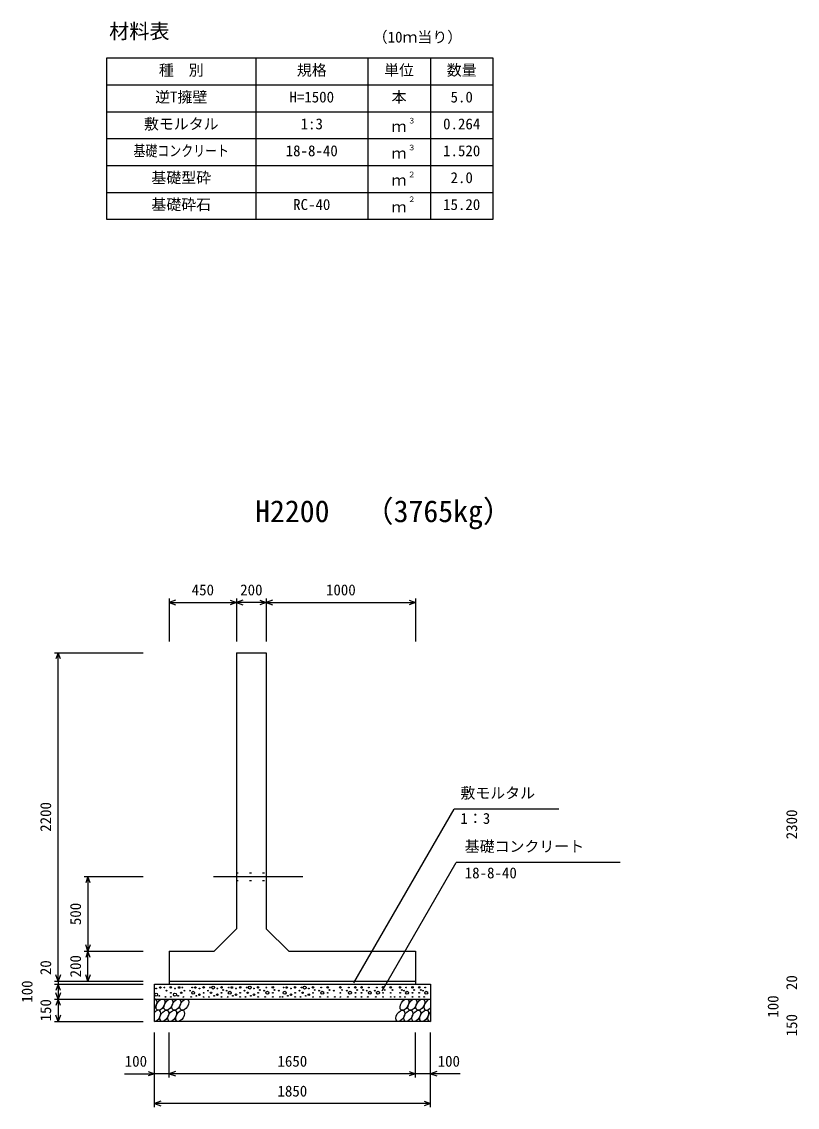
# Model space of a CAD drawing. Units: millimetres, scale not verified. Extents: x -42000 to 42000, y -14850 to 14850.
# Drawn here: x 29244 to 34443, y -526 to 6745 of the extents above; entities that cross this region are included whole.
import ezdxf
from ezdxf.enums import TextEntityAlignment as Align

# ---------------------------------------------------------------- set-up
doc = ezdxf.new("R2010")
doc.units = ezdxf.units.MM
doc.header["$LTSCALE"] = 50
doc.linetypes.add('DOTTED', pattern=[1.75, 0.25, -1.5])
doc.linetypes.add('LONG_DASHED_DOTTED', pattern=[15.25, 12, -1.5, 0.25, -1.5])
for name, color, linetype, lineweight in [('0-0_CENTER', 7, 'LONG_DASHED_DOTTED', 25), ('0-1_DIM', 7, 'Continuous', 25), ('0-3_HATCH', 6, 'Continuous', 25), ('0-4_HYO', 3, 'Continuous', 25), ('0-5_HYO2', 4, 'Continuous', 25), ('0-6_OUTLINE', 1, 'Continuous', 25), ('0-7_OUTLINE2', 4, 'DOTTED', 25), ('0-8_TXT', 7, 'Continuous', 25)]:
    doc.layers.add(name, color=color, linetype=linetype, lineweight=lineweight)
doc.styles.add('ＭＳ ゴシック', font='')
doc.styles.get('ＭＳ ゴシック').set_extended_font_data('MS Gothic')

msp = doc.modelspace()

# ---------------------------------------------------------------- linework, layer by layer
at = {"layer": '0-0_CENTER'}
msp.add_line((30529.23, 1018.77), (31164.23, 1018.77), dxfattribs=at)
at = {"layer": '0-1_DIM'}
for p, q in [((30233.84, 2880.67), (30233.84, 2593.77)), ((30233.84, 2855.67), (30683.84, 2855.67)), ((30683.84, 2880.67), (30683.84, 2593.77)), ((30883.84, 2855.67), (30683.84, 2855.67)), ((30883.84, 2880.67), (30883.84, 2593.77)), ((30883.84, 2855.67), (31883.84, 2855.67)), ((31883.84, 2880.67), (31883.84, 2593.77)), ((29463.84, 2518.77), (30058.84, 2518.77)), ((29488.84, 318.77), (29488.84, 2518.77)), ((31470.99, 307.45), (32142.26, 1470.12)), ((32844.67, 1470.12), (32142.26, 1470.12)), ((31660.47, 253.06), (32156.74, 1112.62)), ((33256.28, 1112.62), (32156.74, 1112.62)), ((29663.84, 1018.77), (30058.84, 1018.77)), ((29688.84, 1018.77), (29688.84, 518.77)), ((29663.84, 518.77), (30058.84, 518.77)), ((29688.84, 318.77), (29688.84, 518.77)), ((29463.84, 318.77), (30058.84, 318.77)), ((29463.84, 298.77), (30058.84, 298.77)), ((29488.84, 318.77), (29488.84, 298.77)), ((29488.84, 298.77), (29488.84, 198.77)), ((29463.84, 198.77), (30058.84, 198.77)), ((29488.84, 198.77), (29488.84, 48.77)), ((29463.84, 48.77), (30058.84, 48.77)), ((30133.84, -526.23), (30133.84, -26.23)), ((30233.84, -326.23), (30233.84, -26.23)), ((31883.84, -326.23), (31883.84, -26.23)), ((31883.84, -326.23), (31883.84, -26.23)), ((31983.84, -526.23), (31983.84, -26.23)), ((29934.29, -301.23), (30133.84, -301.23)), ((30233.84, -301.23), (30133.84, -301.23)), ((31883.84, -301.23), (30233.84, -301.23)), ((31983.84, -301.23), (31883.84, -301.23)), ((32183.38, -301.23), (31983.84, -301.23)), ((31983.84, -501.23), (30133.84, -501.23))]:
    msp.add_line(p, q, dxfattribs=at)
for points in [[(30276.13, 2871.06), (30233.84, 2855.67), (30276.13, 2840.27)], [(30641.55, 2871.06), (30683.84, 2855.67), (30641.55, 2840.27)], [(30726.13, 2871.06), (30683.84, 2855.67), (30726.13, 2840.27)], [(30841.55, 2871.06), (30883.84, 2855.67), (30841.55, 2840.27)], [(30926.13, 2871.06), (30883.84, 2855.67), (30926.13, 2840.27)], [(31841.55, 2871.06), (31883.84, 2855.67), (31841.55, 2840.27)], [(29504.23, 2476.49), (29488.84, 2518.77), (29473.45, 2476.49)], [(29704.23, 976.49), (29688.84, 1018.77), (29673.45, 976.49)], [(29704.23, 561.06), (29688.84, 518.77), (29673.45, 561.06)], [(29704.23, 476.49), (29688.84, 518.77), (29673.45, 476.49)], [(29504.23, 361.06), (29488.84, 318.77), (29473.45, 361.06)], [(29504.23, 256.49), (29488.84, 298.77), (29473.45, 256.49)], [(29704.23, 361.06), (29688.84, 318.77), (29673.45, 361.06)], [(29504.23, 241.06), (29488.84, 198.77), (29473.45, 241.06)], [(29504.23, 156.49), (29488.84, 198.77), (29473.45, 156.49)], [(29504.23, 91.06), (29488.84, 48.77), (29473.45, 91.06)], [(30091.55, -285.84), (30133.84, -301.23), (30091.55, -316.62)], [(30276.13, -285.84), (30233.84, -301.23), (30276.13, -316.62)], [(31841.55, -285.84), (31883.84, -301.23), (31841.55, -316.62)], [(32026.13, -285.84), (31983.84, -301.23), (32026.13, -316.62)], [(30176.13, -485.84), (30133.84, -501.23), (30176.13, -516.62)], [(31941.55, -485.84), (31983.84, -501.23), (31941.55, -516.62)]]:
    msp.add_lwpolyline(points, dxfattribs=at)
at = {"layer": '0-3_HATCH'}
for centre, radius in [((30145.74, 227.8), 10), ((30145.74, 268.95), 2.5), ((30166.77, 220.8), 2.5), ((30173.78, 275.95), 5), ((30200.91, 275.95), 2.5), ((30214.93, 254.94), 2.5), ((30243.81, 276.82), 5), ((30243.81, 240.93), 2.5), ((30271.85, 227.8), 10), ((30271.85, 268.95), 2.5), ((30292.87, 220.8), 2.5), ((30299.88, 275.95), 5), ((30313.9, 240.93), 5), ((30320.91, 275.95), 2.5), ((30334.93, 254.94), 2.5), ((30372.75, 254.94), 2.5), ((30393.78, 240.93), 10), ((30386.77, 275.95), 2.5), ((30407.8, 275.95), 5), ((30414.81, 220.8), 2.5), ((30435.83, 227.8), 5), ((30435.83, 268.95), 2.5), ((30463.87, 276.82), 5), ((30463.87, 240.93), 2.5), ((30492.75, 254.94), 2.5), ((30506.77, 275.95), 2.5), ((30513.78, 240.93), 5), ((30527.8, 275.95), 10), ((30534.81, 220.8), 2.5), ((30555.83, 227.8), 5), ((30555.83, 268.95), 2.5), ((30583.87, 276.82), 5), ((30583.87, 240.93), 2.5), ((30595.21, 259.26), 2.5), ((30617.97, 254.94), 2.5), ((30639, 240.93), 10), ((30631.99, 275.95), 2.5), ((30653.02, 275.95), 5), ((30660.03, 220.8), 2.5), ((30681.06, 227.8), 5), ((30681.06, 268.95), 2.5), ((30709.1, 276.82), 5), ((30709.1, 240.93), 2.5), ((30737.97, 254.94), 2.5), ((30751.99, 275.95), 2.5), ((30759, 240.93), 5), ((30773.02, 275.95), 10), ((30780.03, 220.8), 2.5), ((30801.06, 227.8), 5), ((30801.06, 268.95), 2.5), ((30829.1, 276.82), 5), ((30829.1, 240.93), 2.5), ((30840.44, 259.26), 2.5), ((30869.9, 254.94), 2.5), ((30890.93, 240.93), 10), ((30883.92, 275.95), 2.5), ((30927.54, 276.82), 5), ((30927.54, 240.93), 2.5), ((30938.88, 259.26), 2.5), ((30968.34, 254.94), 2.5), ((31007.06, 240.93), 10), ((31000.05, 275.95), 2.5), ((31021.08, 275.95), 5), ((31028.09, 220.8), 2.5), ((31049.12, 227.8), 5), ((31049.12, 268.95), 2.5), ((31077.16, 276.82), 5), ((31077.16, 240.93), 2.5), ((31106.03, 254.94), 2.5), ((31120.05, 275.95), 2.5), ((31127.06, 240.93), 5), ((31141.08, 275.95), 10), ((31148.09, 220.8), 2.5), ((31169.12, 227.8), 5), ((31169.12, 268.95), 2.5), ((31197.16, 276.82), 5), ((31197.16, 240.93), 2.5), ((31208.5, 259.26), 2.5), ((31237.96, 254.94), 2.5), ((31258.99, 240.93), 10), ((31251.97, 275.95), 2.5), ((31295.59, 276.82), 5), ((31295.59, 240.93), 2.5), ((31306.93, 259.26), 2.5), ((31336.39, 254.94), 2.5), ((31380.19, 276.82), 5), ((31380.19, 240.93), 2.5), ((31391.53, 259.26), 2.5), ((31423.55, 254.94), 2.5), ((31444.58, 240.93), 10), ((31437.57, 275.95), 2.5), ((31481.19, 276.82), 5), ((31481.19, 240.93), 2.5), ((31492.53, 259.26), 2.5), ((31522.31, 276.82), 5), ((31522.31, 240.93), 2.5), ((31533.65, 259.26), 2.5), ((31556.83, 254.94), 2.5), ((31577.86, 240.93), 10), ((31570.84, 275.95), 2.5), ((31611.26, 254.94), 2.5), ((31632.29, 240.93), 10), ((31625.28, 275.95), 2.5), ((31666.4, 276.82), 5), ((31666.4, 240.93), 2.5), ((31677.73, 259.26), 2.5), ((31717.95, 276.82), 5), ((31717.95, 240.93), 2.5), ((31729.29, 259.26), 2.5), ((31780.75, 276.82), 5), ((31780.75, 240.93), 2.5), ((31792.09, 259.26), 2.5), ((31806.56, 254.94), 2.5), ((31827.59, 240.93), 10), ((31820.57, 275.95), 2.5), ((31863.97, 276.82), 5), ((31863.97, 240.93), 2.5), ((31875.31, 259.26), 2.5), ((31908.73, 276.82), 5), ((31908.73, 240.93), 2.5), ((31920.07, 259.26), 2.5), ((31934.53, 254.94), 2.5), ((31955.56, 240.93), 10), ((31948.55, 275.95), 2.5), ((30207.92, 212.92), 2.5), ((30243.81, 212.92), 2.5), ((30327.92, 212.92), 2.5), ((30379.76, 212.92), 2.5), ((30463.87, 212.92), 2.5), ((30499.76, 212.92), 2.5), ((30583.87, 212.92), 2.5), ((30624.98, 212.92), 2.5), ((30709.1, 212.92), 2.5), ((30744.98, 212.92), 2.5), ((30829.1, 212.92), 2.5), ((30876.91, 212.92), 2.5), ((30927.54, 212.92), 2.5), ((30975.35, 212.92), 2.5), ((30993.04, 212.92), 2.5), ((31077.16, 212.92), 2.5), ((31113.04, 212.92), 2.5), ((31197.16, 212.92), 2.5), ((31244.97, 212.92), 2.5), ((31295.59, 212.92), 2.5), ((31343.4, 212.92), 2.5), ((31380.19, 212.92), 2.5), ((31430.56, 212.92), 2.5), ((31481.19, 212.92), 2.5), ((31522.31, 212.92), 2.5), ((31563.84, 212.92), 2.5), ((31618.27, 212.92), 2.5), ((31666.4, 212.92), 2.5), ((31717.95, 212.92), 2.5), ((31743.97, 212.92), 2.5), ((31780.75, 212.92), 2.5), ((31813.57, 212.92), 2.5), ((31863.97, 212.92), 2.5), ((31908.73, 212.92), 2.5), ((31941.54, 212.92), 2.5)]:
    msp.add_circle(centre, radius, dxfattribs=at)
for centre, start_param, end_param in [((30121.47, 161.25), 4.385593, 6.6745444), ((31969.98, 161.25), 0.3357715, 4.4411806), ((30146.8, 86.26), 3.5111464, 7.548991), ((31995.3, 86.26), 1.2110787, 3.5658734)]:
    msp.add_ellipse(centre, major_axis=(21.81, 35.31), ratio=0.5792, start_param=start_param, end_param=end_param, dxfattribs=at)
for centre in [(30174.68, 161.25), (30227.89, 161.25), (30281.1, 161.25), (30334.31, 161.25), (31810.35, 161.25), (31863.56, 161.25), (31916.77, 161.25), (30200, 86.26), (30253.21, 86.26), (30306.42, 86.26), (31782.47, 86.26), (31835.67, 86.26), (31888.88, 86.26), (31942.09, 86.26)]:
    msp.add_ellipse(centre, major_axis=(21.81, 35.31), ratio=0.5792, dxfattribs=at)
at = {"layer": '0-4_HYO'}
for p, q in [((30813.84, 6501.78), (30813.84, 5421.78)), ((31563.84, 6501.78), (31563.84, 5421.78)), ((31983.84, 6501.78), (31983.84, 5421.78)), ((29813.84, 6321.78), (32403.84, 6321.78))]:
    msp.add_line(p, q, dxfattribs=at)
msp.add_lwpolyline([(29813.84, 5421.78), (32403.84, 5421.78), (32403.84, 6501.78), (29813.84, 6501.78)], close=True, dxfattribs=at)
at = {"layer": '0-5_HYO2'}
for p, q in [((29813.84, 6141.78), (32403.84, 6141.78)), ((29813.84, 5961.78), (32403.84, 5961.78)), ((29813.84, 5781.78), (32403.84, 5781.78)), ((29813.84, 5601.78), (32403.84, 5601.78))]:
    msp.add_line(p, q, dxfattribs=at)
at = {"layer": '0-6_OUTLINE'}
for p, q in [((30683.84, 2518.77), (30683.84, 668.77)), ((30683.84, 2518.77), (30883.84, 2518.77)), ((30883.84, 2518.77), (30883.84, 668.77)), ((30683.84, 668.77), (30533.84, 518.77)), ((30233.84, 518.77), (30533.84, 518.77)), ((30233.84, 518.77), (30233.84, 298.77)), ((31883.84, 518.77), (31883.84, 298.77)), ((30133.84, 298.77), (31983.84, 298.77)), ((30233.84, 318.77), (31883.84, 318.77)), ((31983.84, 298.77), (31983.84, 48.77)), ((30133.84, 198.77), (31983.84, 198.77))]:
    msp.add_line(p, q, dxfattribs=at)
for points in [[(30883.84, 668.77), (31033.84, 518.77), (31883.84, 518.77)], [(31983.84, 48.77), (30133.84, 48.77), (30133.84, 298.77)]]:
    msp.add_lwpolyline(points, dxfattribs=at)
at = {"layer": '0-7_OUTLINE2'}
for p, q in [((30683.84, 1043.77), (30883.84, 1043.77)), ((30683.84, 993.77), (30883.84, 993.77))]:
    msp.add_line(p, q, dxfattribs=at)

# ---------------------------------------------------------------- texts
at = {"layer": '0-1_DIM', "style": 'ＭＳ ゴシック'}
for s, p in [('450', (30383.84, 2880.67)), ('200', (30708.84, 2880.67)), ('1000', (31283.84, 2880.67)), ('敷モルタル', (32185.11, 1520.12)), ('1：3', (32185.11, 1350.01)), ('基礎コンクリート', (32213.99, 1162.62)), ('18-8-40', (32213.99, 984.99)), ('100', (29935.2, -276.23)), ('1650', (30958.84, -276.23)), ('100', (32032.48, -276.23)), ('1850', (30958.84, -476.23))]:
    msp.add_text(s, height=73.31, dxfattribs=at).set_placement(p, align=Align.BOTTOM_LEFT)
for s, p in [('2200', (29463.84, 1318.77)), ('2300', (34463.84, 1268.77)), ('500', (29663.84, 693.77)), ('20', (29463.84, 358.84)), ('200', (29663.84, 343.77)), ('100', (29338.84, 173.77)), ('20', (34463.84, 258.84)), ('150', (29463.84, 48.77)), ('100', (34338.84, 73.77)), ('150', (34463.84, -51.23))]:
    msp.add_text(s, height=73.31, rotation=90, dxfattribs=at).set_placement(p, align=Align.BOTTOM_LEFT)
at = {"layer": '0-8_TXT', "style": 'ＭＳ ゴシック'}
for s, height, p in [('材料表', 98.97, (29830.51, 6601.78)), ('（10ｍ当り）', 73.31, (31597.17, 6583.44)), ('種\u3000別', 73.31, (30163.84, 6361.78)), ('規格', 73.31, (31088.84, 6361.78)), ('単位', 73.31, (31673.84, 6361.78)), ('数量', 73.31, (32093.84, 6361.78)), ('逆T擁壁', 73.31, (30138.84, 6181.78)), ('H=1500', 73.31, (31038.84, 6181.78)), ('本', 73.31, (31723.84, 6181.78)), ('5.0', 73.31, (32118.84, 6181.78)), ('敷モルタル', 73.31, (30063.84, 6001.78)), ('1:3', 73.31, (31113.84, 6001.78)), ('ｍ', 73.31, (31723.84, 5985.11)), ('３', 36.66, (31833.08, 6052.39)), ('0.264', 73.31, (32068.84, 6001.78)), ('18-8-40', 73.31, (31013.84, 5821.78)), ('３', 36.66, (31833.08, 5872.39)), ('1.520', 73.31, (32068.84, 5821.78)), ('ｍ', 73.31, (31723.84, 5805.11)), ('基礎型砕', 73.31, (30113.84, 5641.78)), ('ｍ', 73.31, (31723.84, 5625.11)), ('２', 36.66, (31833.08, 5692.39)), ('2.0', 73.31, (32118.84, 5641.78)), ('基礎砕石', 73.31, (30113.84, 5461.78)), ('RC-40', 73.31, (31063.84, 5461.78)), ('２', 36.66, (31833.08, 5525.73)), ('15.20', 73.31, (32068.84, 5461.78)), ('ｍ', 73.31, (31723.84, 5445.11)), ('（3765kg）', 146.6, (31537.46, 3349.02)), ('H2200', 146.6, (30808.84, 3349.02))]:
    msp.add_text(s, height=height, dxfattribs=at).set_placement(p, align=Align.BOTTOM_LEFT)
at = {"layer": '0-8_TXT', "style": 'ＭＳ ゴシック', "width": 0.8}
msp.add_text('基礎コンクリート', height=73.31, dxfattribs=at).set_placement((29993.84, 5821.78), align=Align.BOTTOM_LEFT)

doc.saveas('drawing.dxf')
